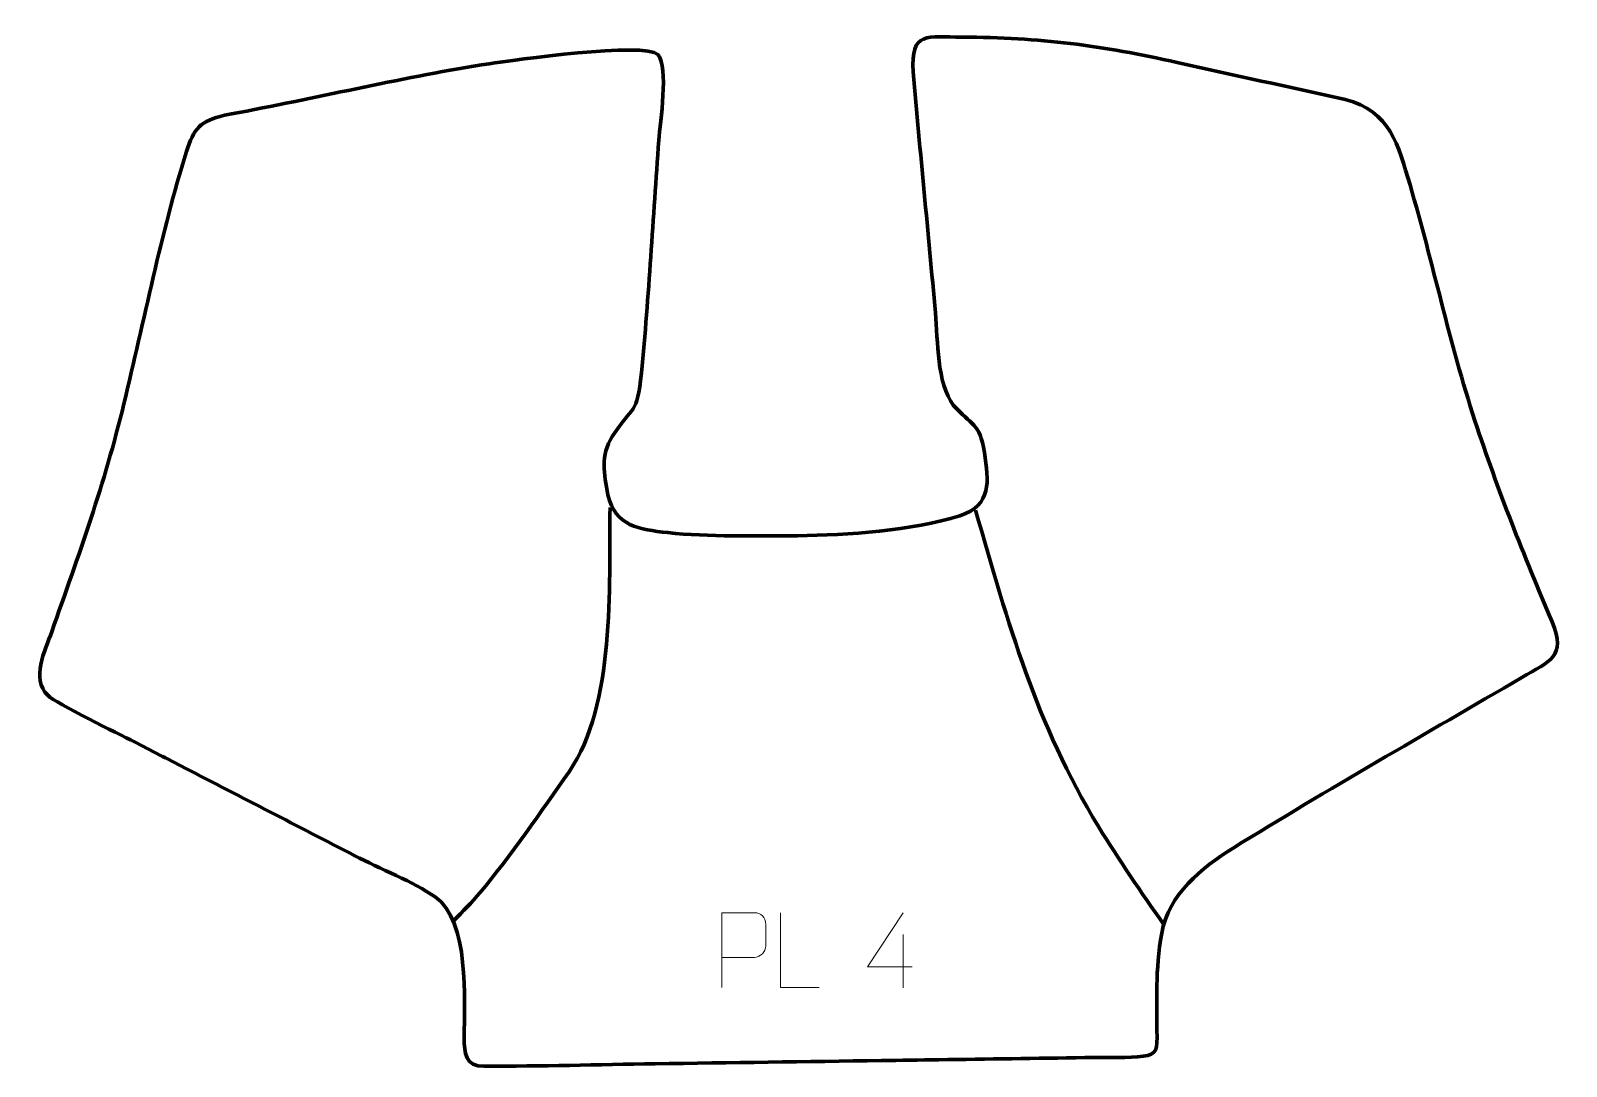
# Model space of a CAD drawing. Header units: millimetres. Extents: x 1329 to 1841, y -13 to 333.
import ezdxf

# ---------------------------------------------------------------- set-up
doc = ezdxf.new("R2010")
doc.units = ezdxf.units.MM
doc.header["$MEASUREMENT"] = 0
doc.layers.add('layer 2', color=7, linetype='Continuous')
doc.layers.add('layer 3', color=7, linetype='Continuous')

msp = doc.modelspace()

# ---------------------------------------------------------------- linework, layer by layer
at = {"layer": 'layer 2', "color": 142, "lineweight": 158}
for points, knots in [([(1522.1722, 173.6548), (1521.791, 147.3415), (1523.9355, 107.8691), (1508.4944, 85.6364), (1508.4944, 85.6364), (1499.2475, 72.4197), (1489.1176, 57.6321), (1478.8103, 45.3366), (1478.8103, 45.3366), (1476.0667, 42.0638), (1473.0797, 39.0844), (1470.0871, 36.0465)], [0, 0, 0, 0, 0.25, 0.25, 0.25, 0.25, 0.5, 0.5, 0.5, 0.5, 1, 1, 1, 1]), ([(1643.9633, 172.7709), (1655.0743, 134.4916), (1663.9462, 102.0091), (1684.9372, 67.4106), (1684.9372, 67.4106), (1691.7362, 56.2618), (1699.1252, 45.5204), (1706.6521, 34.8554)], [0, 0, 0, 0, 0.33333333, 0.33333333, 0.33333333, 0.33333333, 1, 1, 1, 1])]:
    msp.add_open_spline(points, degree=3, knots=knots, dxfattribs=at)
at = {"layer": 'layer 3', "color": 242, "lineweight": 158}
msp.add_open_spline([(1398.5146, 305.2725), (1426.1307, 310.4229), (1454.2444, 317.2614), (1481.8714, 321.5083), (1481.8714, 321.5083), (1490.1076, 322.719), (1533.6188, 328.9027), (1538.12, 324.5414), (1538.12, 324.5414), (1541.7599, 320.1022), (1538.883, 302.2799), (1538.4155, 295.9993), (1538.4155, 295.9993), (1536.5094, 270.1823), (1535.0834, 244.2489), (1532.6466, 218.4831), (1532.6466, 218.4831), (1531.0912, 203.9795), (1530.0108, 208.2879), (1522.8836, 197.3592), (1522.8836, 197.3592), (1518.9432, 190.8267), (1520.086, 185.0478), (1521.4568, 177.907), (1521.4568, 177.907), (1523.8609, 167.3328), (1531.8713, 166.3605), (1541.4076, 165.2934), (1541.4076, 165.2934), (1554.9215, 163.8449), (1570.8864, 164.176), (1584.6128, 164.2771), (1584.6128, 164.2771), (1601.5499, 164.5011), (1622.5763, 165.8975), (1638.7513, 170.876), (1638.7513, 170.876), (1649.5448, 174.5921), (1648.3185, 182.3134), (1646.9545, 191.9721), (1646.9545, 191.9721), (1645.3122, 202.1314), (1642.5636, 200.9552), (1636.6604, 207.6821), (1636.6604, 207.6821), (1630.9646, 215.3188), (1631.4905, 229.0084), (1630.6247, 238.4647), (1630.6247, 238.4647), (1628.1703, 265.2366), (1625.5644, 291.9945), (1623.1467, 318.7697), (1623.1467, 318.7697), (1622.3884, 332.5061), (1627.7643, 330.3763), (1639.5385, 330.3982), (1639.5385, 330.3982), (1665.2363, 330.2564), (1686.1545, 327.6365), (1711.1644, 321.8913), (1711.1644, 321.8913), (1729.8181, 317.6215), (1748.5936, 313.8707), (1767.2142, 309.6272), (1767.2142, 309.6272), (1782.2641, 305.5917), (1784.7348, 294.6278), (1788.7933, 281.1174), (1788.7933, 281.1174), (1796.5265, 254.8808), (1801.8823, 228.7092), (1810.4485, 202.5321), (1810.4485, 202.5321), (1818.1051, 179.3216), (1826.6136, 157.9699), (1836.1826, 135.5221), (1836.1826, 135.5221), (1840.8789, 123.8254), (1835.4962, 122.5278), (1826.0309, 117.0029), (1826.0309, 117.0029), (1793.9471, 98.272), (1761.4134, 79.7098), (1729.8275, 60.1866), (1729.8275, 60.1866), (1719.1947, 53.5399), (1708.3608, 44.835), (1706.0365, 31.8377), (1706.0365, 31.8377), (1703.8807, 19.358), (1704.375, 9.5822), (1704.4678, -2.8531), (1704.4678, -2.8531), (1704.5078, -8.2079), (1703.6067, -8.8153), (1697.9334, -9.3363), (1697.9334, -9.3363), (1692.7881, -9.8088), (1685.8075, -9.5504), (1680.4147, -9.6269), (1680.4147, -9.6269), (1664.1829, -9.8572), (1647.9511, -10.0882), (1631.7193, -10.3188), (1631.7193, -10.3188), (1625.354, -10.4093), (1618.9886, -10.4996), (1612.6231, -10.5901), (1612.6231, -10.5901), (1587.4798, -10.9473), (1562.3365, -11.3045), (1537.1932, -11.6617), (1537.1932, -11.6617), (1518.1836, -11.9488), (1499.1446, -12.5009), (1480.1353, -12.4945), (1480.1353, -12.4945), (1473.9344, -12.4925), (1473.6094, -8.2173), (1473.5423, -2.9805), (1473.5423, -2.9805), (1473.5498, 9.6362), (1475.4117, 35.9996), (1463.8444, 43.9436), (1463.8444, 43.9436), (1456.6642, 48.8747), (1445.2393, 53.4542), (1437.0853, 57.6622), (1437.0853, 57.6622), (1418.1813, 67.418), (1399.2794, 77.1778), (1380.3762, 86.9352), (1380.3762, 86.9352), (1374.735, 89.8471), (1369.0939, 92.7589), (1363.4526, 95.6708), (1363.4526, 95.6708), (1358.4169, 98.2651), (1337.5218, 108.3402), (1334.7398, 111.0876), (1334.7398, 111.0876), (1329.0641, 116.6928), (1333.8101, 125.8583), (1336.0561, 132.2654), (1336.0561, 132.2654), (1345.1585, 157.9992), (1353.6372, 181.5003), (1360.1151, 208.1674), (1360.1151, 208.1674), (1366.8375, 235.9093), (1372.5142, 265.0211), (1380.9781, 292.2143), (1380.9781, 292.2143), (1383.3639, 299.8793), (1385.5898, 302.4706), (1393.6782, 304.3262), (1393.6782, 304.3262), (1395.274, 304.6924), (1396.9036, 304.978), (1398.5146, 305.2725)], degree=3, knots=[0, 0, 0, 0, 0.02439024, 0.02439024, 0.02439024, 0.02439024, 0.04878049, 0.04878049, 0.04878049, 0.04878049, 0.07317073, 0.07317073, 0.07317073, 0.07317073, 0.09756098, 0.09756098, 0.09756098, 0.09756098, 0.12195122, 0.12195122, 0.12195122, 0.12195122, 0.14634146, 0.14634146, 0.14634146, 0.14634146, 0.17073171, 0.17073171, 0.17073171, 0.17073171, 0.19512195, 0.19512195, 0.19512195, 0.19512195, 0.2195122, 0.2195122, 0.2195122, 0.2195122, 0.24390244, 0.24390244, 0.24390244, 0.24390244, 0.26829268, 0.26829268, 0.26829268, 0.26829268, 0.29268293, 0.29268293, 0.29268293, 0.29268293, 0.31707317, 0.31707317, 0.31707317, 0.31707317, 0.34146341, 0.34146341, 0.34146341, 0.34146341, 0.36585366, 0.36585366, 0.36585366, 0.36585366, 0.3902439, 0.3902439, 0.3902439, 0.3902439, 0.41463415, 0.41463415, 0.41463415, 0.41463415, 0.43902439, 0.43902439, 0.43902439, 0.43902439, 0.46341463, 0.46341463, 0.46341463, 0.46341463, 0.48780488, 0.48780488, 0.48780488, 0.48780488, 0.51219512, 0.51219512, 0.51219512, 0.51219512, 0.53658537, 0.53658537, 0.53658537, 0.53658537, 0.56097561, 0.56097561, 0.56097561, 0.56097561, 0.58536585, 0.58536585, 0.58536585, 0.58536585, 0.6097561, 0.6097561, 0.6097561, 0.6097561, 0.63414634, 0.63414634, 0.63414634, 0.63414634, 0.65853659, 0.65853659, 0.65853659, 0.65853659, 0.68292683, 0.68292683, 0.68292683, 0.68292683, 0.70731707, 0.70731707, 0.70731707, 0.70731707, 0.73170732, 0.73170732, 0.73170732, 0.73170732, 0.75609756, 0.75609756, 0.75609756, 0.75609756, 0.7804878, 0.7804878, 0.7804878, 0.7804878, 0.80487805, 0.80487805, 0.80487805, 0.80487805, 0.82926829, 0.82926829, 0.82926829, 0.82926829, 0.85365854, 0.85365854, 0.85365854, 0.85365854, 0.87804878, 0.87804878, 0.87804878, 0.87804878, 0.90243902, 0.90243902, 0.90243902, 0.90243902, 0.92682927, 0.92682927, 0.92682927, 0.92682927, 0.95121951, 0.95121951, 0.95121951, 0.95121951, 1, 1, 1, 1], dxfattribs=at)
at = {"layer": 'layer 3', "color": 250, "lineweight": 9}
for points, knots in [([(1559.4189, 13.6926), (1559.4189, 13.6926), (1559.4189, 38.6462), (1559.4189, 38.6462), (1559.4189, 38.6462), (1563.0139, 38.6462), (1566.6092, 38.6462), (1570.2046, 38.6462), (1570.2046, 38.6462), (1572.5298, 38.6083), (1574.0872, 37.1182), (1574.083, 34.7521), (1574.083, 34.7521), (1574.0826, 32.7164), (1574.0826, 29.6571), (1574.083, 27.6211), (1574.083, 27.6211), (1574.0765, 25.7457), (1572.2643, 23.8038), (1570.2547, 23.7847), (1570.2547, 23.7847), (1570.2547, 23.7847), (1559.4189, 23.7847), (1559.4189, 23.7847)], [0, 0, 0, 0, 0.14285714, 0.14285714, 0.14285714, 0.14285714, 0.28571429, 0.28571429, 0.28571429, 0.28571429, 0.42857143, 0.42857143, 0.42857143, 0.42857143, 0.57142857, 0.57142857, 0.57142857, 0.57142857, 0.71428571, 0.71428571, 0.71428571, 0.71428571, 1, 1, 1, 1]), ([(1591.9051, 13.6925), (1591.9051, 13.6925), (1578.956, 13.6925), (1578.956, 13.6925), (1578.956, 13.6925), (1578.956, 13.6925), (1578.956, 38.6461), (1578.956, 38.6461)], [0, 0, 0, 0, 0.33333333, 0.33333333, 0.33333333, 0.33333333, 1, 1, 1, 1]), ([(1622.8413, 20.5859), (1622.8413, 20.5859), (1608.0196, 20.5859), (1608.0196, 20.5859), (1608.0196, 20.5859), (1608.0196, 20.5859), (1619.8972, 38.6564), (1619.8972, 38.6564)], [0, 0, 0, 0, 0.33333333, 0.33333333, 0.33333333, 0.33333333, 1, 1, 1, 1])]:
    msp.add_open_spline(points, degree=3, knots=knots, dxfattribs=at)
msp.add_open_spline([(1619.8972, 31.347), (1619.8972, 31.347), (1619.8972, 13.6823), (1619.8972, 13.6823)], degree=3, dxfattribs=at)

doc.saveas('drawing.dxf')
